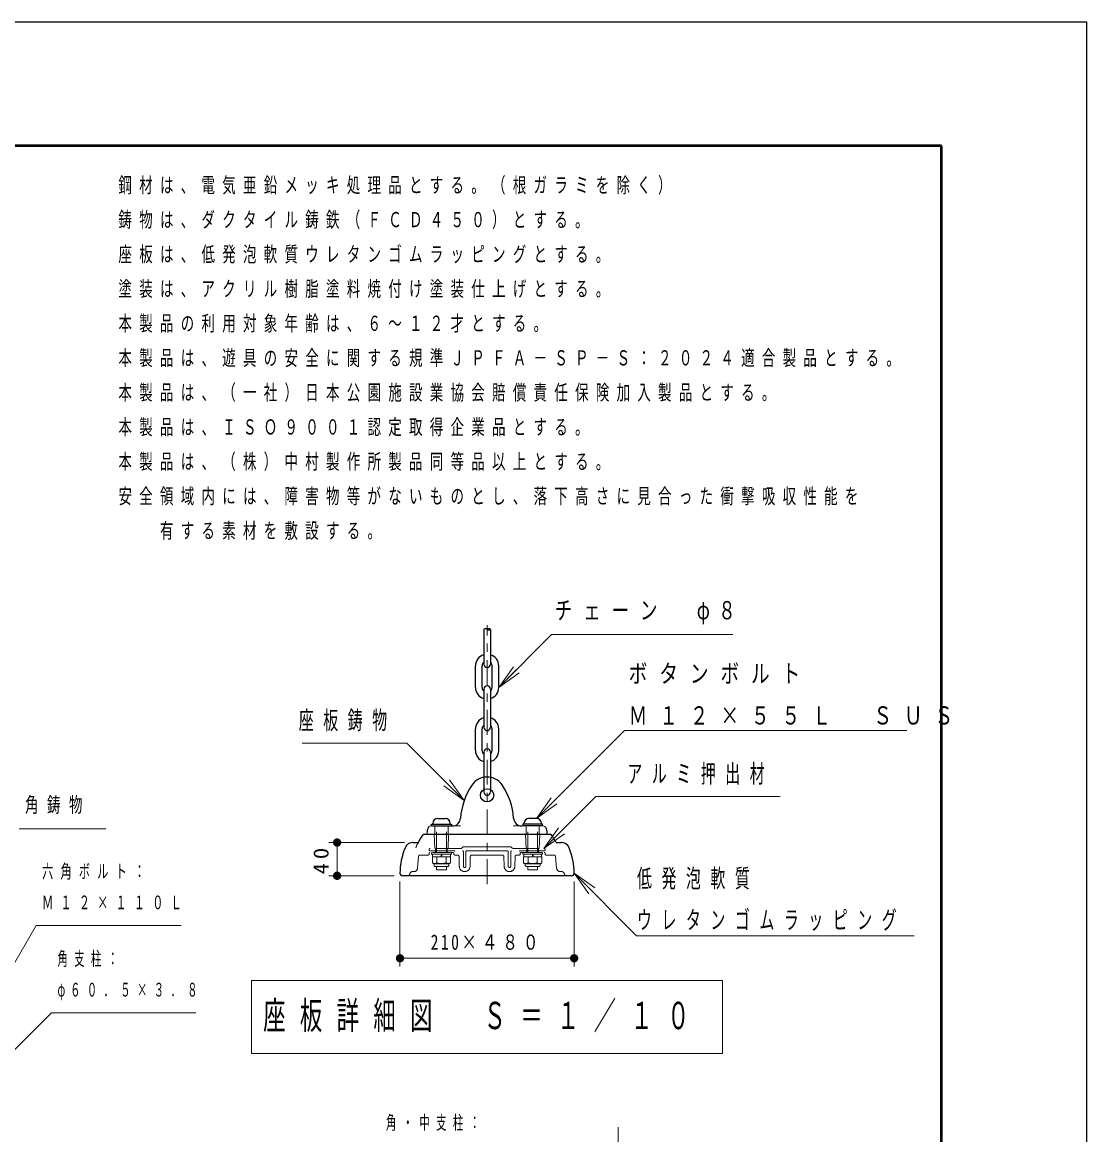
# Model space of a CAD drawing. Units: millimetres on the paper, scale 1:50, with parts at other scales. Extents: x 197 to 617, y 140 to 437.
# Drawn here: x 488.3 to 616.7, y 302.8 to 436.9 of the extents above; entities that cross this region are included whole.
import ezdxf

# ---------------------------------------------------------------- set-up
doc = ezdxf.new("R2010")
doc.units = ezdxf.units.MM
for name, pattern in [('USER1', [4.5, 2.5, -2]), ('USER2', [6, 3, -1, 1, -1]), ('USER3', [8, 3, -1, 1, -1, 1, -1])]:
    doc.linetypes.add(name, pattern=pattern)
for name, color, linetype, lineweight in [('A3図枠', 140, 'Continuous', 50), ('線', 2, 'Continuous', 25), ('補助', 2, 'Continuous', 13)]:
    doc.layers.add(name, color=color, linetype=linetype, lineweight=lineweight)
doc.styles.add('ＭＳ ゴシック', font='')
doc.styles.get('ＭＳ ゴシック').set_extended_font_data('MS Gothic')

# ---------------------------------------------------------------- blocks, each defined once
blk = doc.blocks.new('filled_dot')
at = {"color": 0, "linetype": 'Continuous', "lineweight": -2, "const_width": 1.25}
blk.add_lwpolyline([(-0.625, 0, 1), (0.625, 0, 1)], format="xyb", close=True, dxfattribs=at)

msp = doc.modelspace()

# ---------------------------------------------------------------- linework, layer by layer
at = {"layer": 'A3図枠', "color": 7}
for p, q in [((599.181, 422.007), (214.181, 422.007)), ((599.181, 155.007), (599.181, 422.007))]:
    msp.add_line(p, q, dxfattribs=at)
at = {"layer": '線', "color": 7}
for p, q in [((543.986, 363.707), (543.986, 359.507)), ((544.786, 363.707), (544.786, 359.507)), ((542.986, 356.707), (542.986, 359.307)), ((543.786, 356.707), (543.786, 359.307)), ((544.986, 356.707), (544.986, 359.307)), ((545.786, 356.707), (545.786, 359.307)), ((543.986, 356.507), (543.986, 351.907)), ((544.786, 356.507), (544.786, 351.907)), ((542.986, 349.107), (542.986, 351.707)), ((543.786, 349.107), (543.786, 351.707)), ((544.986, 349.107), (544.986, 351.707)), ((545.786, 349.107), (545.786, 351.707)), ((543.986, 348.907), (543.986, 344.107)), ((544.786, 348.907), (544.786, 344.107)), ((538.436, 340.907), (539.336, 340.907)), ((550.336, 340.907), (549.436, 340.907)), ((537.686, 340.007), (537.686, 340.207)), ((537.686, 340.207), (540.086, 340.207)), ((537.686, 340.007), (540.086, 340.007)), ((537.836, 340.207), (537.836, 340.307)), ((537.836, 340.207), (539.936, 340.207)), ((539.936, 340.207), (539.936, 340.307)), ((540.086, 340.207), (540.086, 340.007)), ((548.686, 340.207), (548.686, 340.007)), ((551.086, 340.207), (548.686, 340.207)), ((551.086, 340.007), (548.686, 340.007)), ((548.836, 340.207), (548.836, 340.307)), ((550.936, 340.207), (548.836, 340.207)), ((550.936, 340.207), (550.936, 340.307)), ((551.086, 340.007), (551.086, 340.207))]:
    msp.add_line(p, q, dxfattribs=at)
at = {"layer": '線', "linetype": 'USER2', "lineweight": 13}
msp.add_line((544.386, 332.993), (544.386, 364.207), dxfattribs=at)
at = {"layer": '線', "color": 7, "lineweight": 13}
for p, q in [((545.786, 356.707), (547.553, 359.182)), ((545.786, 356.707), (547.907, 358.828)), ((548.26, 358.475), (545.786, 356.707)), ((541.629, 343.098), (539.155, 344.866)), ((541.629, 343.098), (539.508, 345.22)), ((539.862, 345.573), (541.629, 343.098)), ((550.336, 340.907), (552.103, 343.382)), ((550.336, 340.907), (552.457, 343.028)), ((552.81, 342.675), (550.336, 340.907)), ((551.242, 337.307), (553.01, 339.782)), ((551.242, 337.307), (553.364, 339.428)), ((553.717, 339.074), (551.242, 337.307)), ((534.427, 338.007), (525.304, 338.007)), ((526.304, 334.007), (526.304, 338.007)), ((533.186, 334.007), (525.304, 334.007)), ((556.653, 331.832), (554.886, 334.307)), ((554.886, 334.307), (557.36, 332.539)), ((554.886, 334.307), (557.007, 332.186)), ((533.886, 333.307), (533.886, 323.059)), ((554.886, 333.307), (554.886, 323.059)), ((554.886, 324.059), (533.886, 324.059)), ((515.986, 321.366), (515.986, 312.566)), ((572.786, 321.366), (515.986, 321.366)), ((572.786, 312.566), (572.786, 321.366)), ((515.986, 312.566), (572.786, 312.566))]:
    msp.add_line(p, q, dxfattribs=at)
at = {"layer": '線', "color": 70, "lineweight": 13}
for p, q in [((537.564, 340.007), (541.188, 340.007)), ((551.207, 340.007), (547.583, 340.007))]:
    msp.add_line(p, q, dxfattribs=at)
at = {"layer": '線', "color": 131, "linetype": 'USER1', "lineweight": 13}
for p, q in [((538.086, 339.007), (538.086, 340.007)), ((539.686, 339.007), (539.686, 340.007)), ((549.086, 339.007), (549.086, 340.007)), ((550.686, 339.007), (550.686, 340.007)), ((538.086, 337.307), (538.026, 339.007)), ((539.686, 337.307), (539.745, 339.007)), ((549.086, 337.307), (549.026, 339.007)), ((550.686, 337.307), (550.745, 339.007)), ((537.386, 336.707), (537.386, 336.607)), ((540.286, 336.807), (537.486, 336.807)), ((538.186, 336.807), (538.186, 337.307)), ((539.586, 336.807), (539.586, 337.307)), ((540.386, 336.707), (540.386, 336.607)), ((548.386, 336.707), (548.386, 336.607)), ((548.486, 336.807), (551.286, 336.807)), ((549.186, 336.807), (549.186, 337.307)), ((550.586, 336.807), (550.586, 337.307)), ((551.386, 336.707), (551.386, 336.607)), ((536.12, 336.324), (535.997, 334.918)), ((537.286, 336.507), (536.319, 336.507)), ((540.805, 336.507), (540.486, 336.507)), ((541.036, 335.14), (541.005, 336.312)), ((542.335, 335.14), (542.366, 336.312)), ((542.566, 336.507), (544.386, 336.507)), ((546.205, 336.507), (544.386, 336.507)), ((546.436, 335.14), (546.405, 336.312)), ((547.735, 335.14), (547.766, 336.312)), ((547.966, 336.507), (548.286, 336.507)), ((551.486, 336.507), (552.452, 336.507)), ((552.652, 336.324), (552.775, 334.918)), ((535.548, 334.507), (535.377, 334.507)), ((553.223, 334.507), (553.394, 334.507))]:
    msp.add_line(p, q, dxfattribs=at)
at = {"layer": '線', "color": 7, "linetype": 'USER1', "lineweight": 13}
for p, q in [((538.286, 336.807), (538.286, 340.207)), ((539.486, 336.807), (539.486, 340.207)), ((549.286, 336.807), (549.286, 340.207)), ((550.486, 336.807), (550.486, 340.207)), ((537.686, 336.607), (537.686, 336.807)), ((540.086, 336.807), (540.086, 336.607)), ((548.686, 336.807), (548.686, 336.607)), ((551.086, 336.607), (551.086, 336.807)), ((537.686, 336.607), (540.086, 336.607)), ((539.983, 336.307), (537.789, 336.307)), ((537.789, 336.307), (537.789, 335.561)), ((537.789, 335.561), (537.986, 335.447)), ((537.811, 336.307), (537.811, 336.607)), ((539.786, 335.447), (537.986, 335.447)), ((537.986, 335.447), (537.986, 335.277)), ((538.337, 336.307), (538.337, 335.561)), ((538.805, 336.307), (538.886, 336.607)), ((538.886, 336.307), (538.966, 336.607)), ((539.434, 336.307), (539.434, 335.561)), ((539.983, 335.561), (539.786, 335.447)), ((539.786, 335.447), (539.786, 335.277)), ((539.961, 336.307), (539.961, 336.607)), ((539.983, 336.307), (539.983, 335.561)), ((551.086, 336.607), (548.686, 336.607)), ((548.789, 336.307), (548.789, 335.561)), ((548.789, 336.307), (550.983, 336.307)), ((548.789, 335.561), (548.986, 335.447)), ((548.811, 336.307), (548.811, 336.607)), ((548.986, 335.447), (548.986, 335.277)), ((548.986, 335.447), (550.786, 335.447)), ((549.337, 336.307), (549.337, 335.561)), ((549.886, 336.307), (549.805, 336.607)), ((549.966, 336.307), (549.886, 336.607)), ((550.434, 336.307), (550.434, 335.561)), ((550.983, 335.561), (550.786, 335.447)), ((550.786, 335.447), (550.786, 335.277)), ((550.961, 336.307), (550.961, 336.607)), ((550.983, 336.307), (550.983, 335.561)), ((539.616, 335.107), (538.156, 335.107)), ((538.286, 334.707), (538.286, 335.107)), ((538.286, 334.707), (539.486, 334.707)), ((539.486, 334.707), (539.486, 335.107)), ((549.156, 335.107), (550.616, 335.107)), ((549.286, 334.707), (549.286, 335.107)), ((550.486, 334.707), (549.286, 334.707)), ((550.486, 334.707), (550.486, 335.107))]:
    msp.add_line(p, q, dxfattribs=at)
at = {"layer": '線', "color": 131}
for p, q in [((536.788, 339.007), (551.983, 339.007)), ((535.427, 338.007), (536.067, 338.007)), ((552.705, 338.007), (553.344, 338.007)), ((554.586, 334.007), (534.186, 334.007))]:
    msp.add_line(p, q, dxfattribs=at)
at = {"layer": '線', "color": 4, "linetype": 'USER3', "lineweight": 13}
for p, q in [((541.211, 337.307), (537.536, 337.307)), ((537.536, 337.007), (541.436, 337.007)), ((541.423, 337.395), (541.506, 337.478)), ((541.536, 336.907), (541.536, 335.157)), ((544.386, 337.507), (541.577, 337.507)), ((541.836, 336.907), (541.836, 335.157)), ((544.386, 337.007), (541.936, 337.007)), ((544.386, 337.507), (547.194, 337.507)), ((544.386, 337.007), (546.836, 337.007)), ((546.936, 336.907), (546.936, 335.157)), ((547.236, 336.907), (547.236, 335.157)), ((547.348, 337.395), (547.265, 337.478)), ((551.236, 337.007), (547.336, 337.007)), ((547.56, 337.307), (551.236, 337.307))]:
    msp.add_line(p, q, dxfattribs=at)
at = {"layer": '線', "color": 1, "linetype": 'USER2', "lineweight": 13}
msp.add_line((560.181, 303.708), (560.181, 279.708), dxfattribs=at)
at = {"layer": '線', "color": 7}
msp.add_lwpolyline([(196.588, 139.92), (616.697, 139.92), (616.697, 436.915), (196.588, 436.915)], close=True, dxfattribs=at)
at = {"layer": '線', "color": 7, "lineweight": 13}
for points in [[(545.786, 356.707), (552.155, 363.076), (574.02, 363.076)], [(550.336, 340.907), (560.95, 351.521), (594.986, 351.521)], [(541.629, 343.098), (534.728, 350), (522.097, 350)], [(551.242, 337.307), (557.491, 343.555), (579.716, 343.555)], [(554.886, 334.307), (562.419, 326.774), (595.878, 326.774)]]:
    msp.add_lwpolyline(points, dxfattribs=at)
at = {"layer": '線', "color": 70}
msp.add_circle((544.386, 343.707), 0.8, dxfattribs=at)
at = {"layer": '線'}
for centre, start, end in [((544.186, 363.497), 46.39718, 133.60282), ((544.586, 363.497), 46.39718, 133.60282), ((544.586, 363.917), 226.39718, 313.60282)]:
    msp.add_arc(centre, 0.29, start, end, dxfattribs=at)
at = {"layer": '線', "color": 7}
for centre, radius, start, end in [((544.386, 359.307), 1.4, 106.60155, 180), ((544.386, 359.307), 0.6, 131.81032, 180), ((544.386, 359.507), 0.4, 180, 0), ((544.386, 359.307), 1.4, 0, 73.39845), ((544.386, 359.307), 0.6, 0, 48.18968), ((544.386, 356.507), 0.4, 0, 180), ((544.386, 356.707), 1.4, 180, 253.39845), ((544.386, 356.707), 0.6, 180, 228.18968), ((544.386, 356.707), 1.4, 286.60155, 0), ((544.386, 356.707), 0.6, 311.81032, 0), ((544.386, 351.707), 1.4, 106.60155, 180), ((544.386, 351.707), 1.4, 0, 73.39845), ((544.386, 351.707), 0.6, 131.81032, 180), ((544.386, 351.907), 0.4, 180, 0), ((544.386, 351.707), 0.6, 0, 48.18968), ((544.386, 349.107), 1.4, 180, 253.39845), ((544.386, 349.107), 0.6, 180, 228.18968), ((544.386, 348.907), 0.4, 0, 180), ((544.386, 349.107), 1.4, 286.60155, 0), ((544.386, 349.107), 0.6, 311.81032, 0), ((544.386, 344.107), 0.4, 180, 0), ((538.436, 340.307), 0.6, 90, 180), ((539.336, 340.307), 0.6, 0, 90), ((549.436, 340.307), 0.6, 90, 180), ((550.336, 340.307), 0.6, 0, 90)]:
    msp.add_arc(centre, radius, start, end, dxfattribs=at)
at = {"layer": '線', "color": 70}
for centre, radius, start, end in [((549.172, 340.431), 8, 145.60576, 176.32847), ((544.386, 343.707), 2.2, 34.39424, 145.60576), ((539.6, 340.431), 8, 3.67153, 34.39424), ((540.19, 341.007), 1, 270, 356.32847), ((548.581, 341.007), 1, 183.67153, 270), ((538.809, 339.127), 1.674, 155.02728, 180), ((549.962, 339.127), 1.674, 0, 24.97272)]:
    msp.add_arc(centre, radius, start, end, dxfattribs=at)
at = {"layer": '線', "color": 70, "lineweight": 13}
for centre, radius, start, end in [((537.564, 339.707), 0.3, 90, 155.02728), ((551.207, 339.707), 0.3, 24.97272, 90), ((537.256, 339.127), 0.12, 180, 270), ((551.516, 339.127), 0.12, 270, 0)]:
    msp.add_arc(centre, radius, start, end, dxfattribs=at)
at = {"layer": '線', "color": 131}
for centre, radius, start, end in [((543.159, 334.307), 8, 144.76558, 153.53793), ((536.788, 338.807), 0.2, 90, 144.76558), ((551.983, 338.807), 0.2, 35.23442, 90), ((545.612, 334.307), 8, 27.54855, 35.23442), ((541.886, 334.307), 8, 157.31191, 180), ((535.427, 337.007), 1, 90, 157.31191), ((553.344, 337.007), 1, 22.68809, 90), ((546.886, 334.307), 8, 0, 22.68809), ((534.186, 334.307), 0.3, 180, 270), ((554.586, 334.307), 0.3, 270, 0)]:
    msp.add_arc(centre, radius, start, end, dxfattribs=at)
at = {"layer": '線', "color": 4, "linetype": 'USER3', "lineweight": 13}
for centre, radius, start, end in [((537.536, 337.157), 0.15, 92.62004, 270), ((541.211, 337.607), 0.3, 270, 315), ((541.436, 336.907), 0.1, 0, 90), ((541.577, 337.407), 0.1, 90, 135), ((541.936, 336.907), 0.1, 90, 180), ((546.836, 336.907), 0.1, 0, 90), ((547.194, 337.407), 0.1, 45, 90), ((547.336, 336.907), 0.1, 90, 180), ((547.56, 337.607), 0.3, 225, 270), ((551.236, 337.157), 0.15, 270, 87.37996), ((541.686, 335.157), 0.15, 180, 0), ((547.086, 335.157), 0.15, 180, 0)]:
    msp.add_arc(centre, radius, start, end, dxfattribs=at)
at = {"layer": '線', "color": 131, "linetype": 'USER1', "lineweight": 13}
for centre, radius, start, end in [((537.486, 336.707), 0.1, 90, 180), ((540.286, 336.707), 0.1, 0, 90), ((548.486, 336.707), 0.1, 90, 180), ((551.286, 336.707), 0.1, 0, 90), ((536.319, 336.307), 0.2, 90, 175), ((537.286, 336.607), 0.1, 270, 0), ((540.486, 336.607), 0.1, 180, 270), ((540.805, 336.307), 0.2, 1.5, 90), ((542.566, 336.307), 0.2, 90, 178.5), ((546.205, 336.307), 0.2, 1.5, 90), ((547.966, 336.307), 0.2, 90, 178.5), ((548.286, 336.607), 0.1, 270, 0), ((551.486, 336.607), 0.1, 180, 270), ((552.452, 336.307), 0.2, 5, 90), ((534.786, 334.307), 0.3, 270, 350.40593), ((535.377, 334.207), 0.3, 90, 170.40593), ((535.548, 334.957), 0.45, 270, 355), ((541.686, 335.157), 0.65, 181.5, 358.5), ((547.086, 335.157), 0.65, 181.5, 358.5), ((553.223, 334.957), 0.45, 185, 270), ((553.394, 334.207), 0.3, 9.59407, 90), ((553.986, 334.307), 0.3, 189.59407, 270)]:
    msp.add_arc(centre, radius, start, end, dxfattribs=at)
at = {"layer": '線', "color": 7, "linetype": 'USER1', "lineweight": 13}
for centre, radius, start, end in [((538.063, 335.961), 0.486, 235.61587, 304.38414), ((538.886, 337.291), 1.815, 252.41211, 287.58789), ((539.708, 335.961), 0.486, 235.61587, 304.38414), ((549.063, 335.961), 0.486, 235.61587, 304.38414), ((549.886, 337.291), 1.815, 252.41211, 287.58789), ((550.708, 335.961), 0.486, 235.61587, 304.38414), ((538.156, 335.277), 0.17, 180, 270), ((539.616, 335.277), 0.17, 270, 0), ((549.156, 335.277), 0.17, 180, 270), ((550.616, 335.277), 0.17, 270, 0)]:
    msp.add_arc(centre, radius, start, end, dxfattribs=at)
at = {"layer": '線', "color": 131, "lineweight": 13}
msp.add_open_spline([(535.998, 337.872), (535.995, 337.866), (535.992, 337.859), (535.989, 337.853), (535.985, 337.847), (535.982, 337.841), (535.98, 337.835), (535.977, 337.828), (535.974, 337.822), (535.971, 337.816), (535.968, 337.81), (535.965, 337.804), (535.962, 337.797), (535.959, 337.791), (535.956, 337.785), (535.953, 337.779), (535.95, 337.772), (535.948, 337.766), (535.945, 337.76), (535.942, 337.754), (535.939, 337.747), (535.937, 337.741), (535.934, 337.735), (535.931, 337.728), (535.928, 337.722), (535.926, 337.716), (535.923, 337.709), (535.92, 337.703), (535.918, 337.697), (535.915, 337.69), (535.912, 337.684), (535.91, 337.678), (535.907, 337.671), (535.905, 337.665), (535.902, 337.659), (535.899, 337.652), (535.897, 337.646), (535.894, 337.639), (535.892, 337.633), (535.889, 337.627), (535.887, 337.62), (535.884, 337.614), (535.882, 337.607), (535.879, 337.601), (535.877, 337.595), (535.875, 337.588), (535.872, 337.582), (535.87, 337.575), (535.867, 337.569), (535.865, 337.562), (535.863, 337.556), (535.86, 337.549), (535.858, 337.543), (535.856, 337.536), (535.854, 337.53), (535.851, 337.523), (535.849, 337.517), (535.847, 337.51), (535.845, 337.504), (535.842, 337.497), (535.84, 337.491), (535.838, 337.484), (535.836, 337.478), (535.834, 337.471), (535.832, 337.465), (535.829, 337.458), (535.827, 337.452), (535.825, 337.445), (535.823, 337.439), (535.821, 337.432), (535.819, 337.425), (535.817, 337.419), (535.815, 337.412), (535.813, 337.406), (535.811, 337.399), (535.809, 337.393)], degree=3, knots=[0, 0, 0, 0, 1, 1, 1, 2, 2, 2, 3, 3, 3, 4, 4, 4, 5, 5, 5, 6, 6, 6, 7, 7, 7, 8, 8, 8, 9, 9, 9, 10, 10, 10, 11, 11, 11, 12, 12, 12, 13, 13, 13, 14, 14, 14, 15, 15, 15, 16, 16, 16, 17, 17, 17, 18, 18, 18, 19, 19, 19, 20, 20, 20, 21, 21, 21, 22, 22, 22, 23, 23, 23, 24, 24, 24, 25, 25, 25, 25], dxfattribs=at)
at = {"layer": '補助'}
for p, q in [((487.946, 339.659), (488.946, 339.659)), ((488.946, 339.659), (498.399, 339.659)), ((486.836, 322.509), (490.003, 327.995)), ((490.003, 327.995), (491.003, 327.995)), ((491.003, 327.995), (507.508, 327.995)), ((486.729, 312.342), (491.858, 317.472)), ((491.858, 317.472), (492.858, 317.472)), ((492.858, 317.472), (509.254, 317.472))]:
    msp.add_line(p, q, dxfattribs=at)

# ---------------------------------------------------------------- block references
at = {"layer": '線', "color": 7, "lineweight": 13, "xscale": 0.4, "yscale": 0.4}
for p, rotation in [((526.304, 338.007), 270), ((526.304, 334.007), 90), ((554.886, 324.059), 180)]:
    msp.add_blockref('filled_dot', p, dxfattribs=dict(at, rotation=rotation))
msp.add_blockref('filled_dot', (533.886, 324.059), dxfattribs=at)

# ---------------------------------------------------------------- texts
at = {"layer": '線', "color": 7, "style": 'ＭＳ ゴシック'}
for s, insert, char_height, attachment_point in [('\\T1.63;\\W0.7;チェーン\u3000φ８', (552.556, 365.726), 2.199, 4), ('\\T1.64;\\W0.75;ボタンボルト', (561.46, 358.321), 2.199, 4), ('\\T1.64;\\W0.6;座板鋳物', (521.681, 352.65), 2.199, 4), ('\\T1.64;\\W0.75;Ｍ１２×５５Ｌ\u3000ＳＵＳ', (561.46, 353.321), 2.199, 4), ('\\T1.64;\\W0.6;アルミ押出材', (561.299, 346.205), 2.199, 4), ('\\T1.64;\\W0.6;低発泡軟質', (562.461, 333.574), 2.199, 4), ('\\T1.64;\\W0.6;ウレタンゴムラッピング', (562.461, 328.574), 2.199, 4), ('\\T1.32;\\W0.75;210×４８０', (544.386, 325.059), 1.833, 8), ('\\T1.64;\\W0.6;座板詳細図\u3000Ｓ＝１／１０', (517.386, 316.966), 3.299, 4)]:
    msp.add_mtext(s, dxfattribs=dict(at, insert=insert, char_height=char_height, attachment_point=attachment_point))
at = {"layer": '線', "color": 7, "insert": (525.304, 336.007), "char_height": 1.833, "attachment_point": 8, "rotation": 90, "style": 'ＭＳ ゴシック'}
msp.add_mtext('\\T1.34;\\W1.1;40', dxfattribs=at)
at = {"layer": '補助', "attachment_point": 1, "style": 'ＭＳ ゴシック'}
for s, insert, char_height in [('\\T1.54;\\W0.65;鋼材は、電気亜鉛メッキ処理品とする。（根ガラミを除く）', (499.936, 418.204), 1.833), ('\\T1.54;\\W0.65;鋳物は、ダクタイル鋳鉄（ＦＣＤ４５０）とする。', (499.936, 414.037), 1.833), ('\\T1.54;\\W0.65;座板は、低発泡軟質ウレタンゴムラッピングとする。', (499.936, 409.87), 1.833), ('\\T1.54;\\W0.65;塗装は、アクリル樹脂塗料焼付け塗装仕上げとする。', (499.936, 405.704), 1.833), ('\\T1.54;\\W0.65;本製品の利用対象年齢は、６～１２才とする。', (499.936, 401.537), 1.833), ('\\T1.54;\\W0.65;本製品は、遊具の安全に関する規準ＪＰＦＡ－ＳＰ－Ｓ：２０２４適合製品とする。', (499.936, 397.37), 1.833), ('\\T1.54;\\W0.65;本製品は、（一社）日本公園施設業協会賠償責任保険加入製品とする。', (499.936, 393.204), 1.833), ('\\T1.54;\\W0.65;本製品は、ＩＳＯ９００１認定取得企業品とする。', (499.936, 389.037), 1.833), ('\\T1.54;\\W0.65;本製品は、（株）中村製作所製品同等品以上とする。', (499.936, 384.87), 1.833), ('\\T1.54;\\W0.65;安全領域内には、障害物等がないものとし、落下高さに見合った衝撃吸収性能を', (499.936, 380.704), 1.833), ('\\T1.54;\\W0.65;\u3000\u3000有する素材を敷設する。', (499.936, 376.537), 1.833), ('\\T1.63;\\W0.65;角鋳物', (488.671, 343.492), 1.833), ('\\T1.64;\\W0.6;六角ボルト：', (490.728, 335.37), 1.65), ('\\T1.64;\\W0.6;Ｍ１２×１１０Ｌ', (490.728, 331.62), 1.65), ('\\T1.63;\\W0.55;角支柱：', (492.583, 324.847), 1.65), ('\\T1.63;\\W0.55;φ６０．５×３．８', (492.583, 321.097), 1.65), ('\\T1.63;\\W0.55;角・中支柱：', (532.195, 305.083), 1.65)]:
    msp.add_mtext(s, dxfattribs=dict(at, insert=insert, char_height=char_height))

doc.saveas('drawing.dxf')
